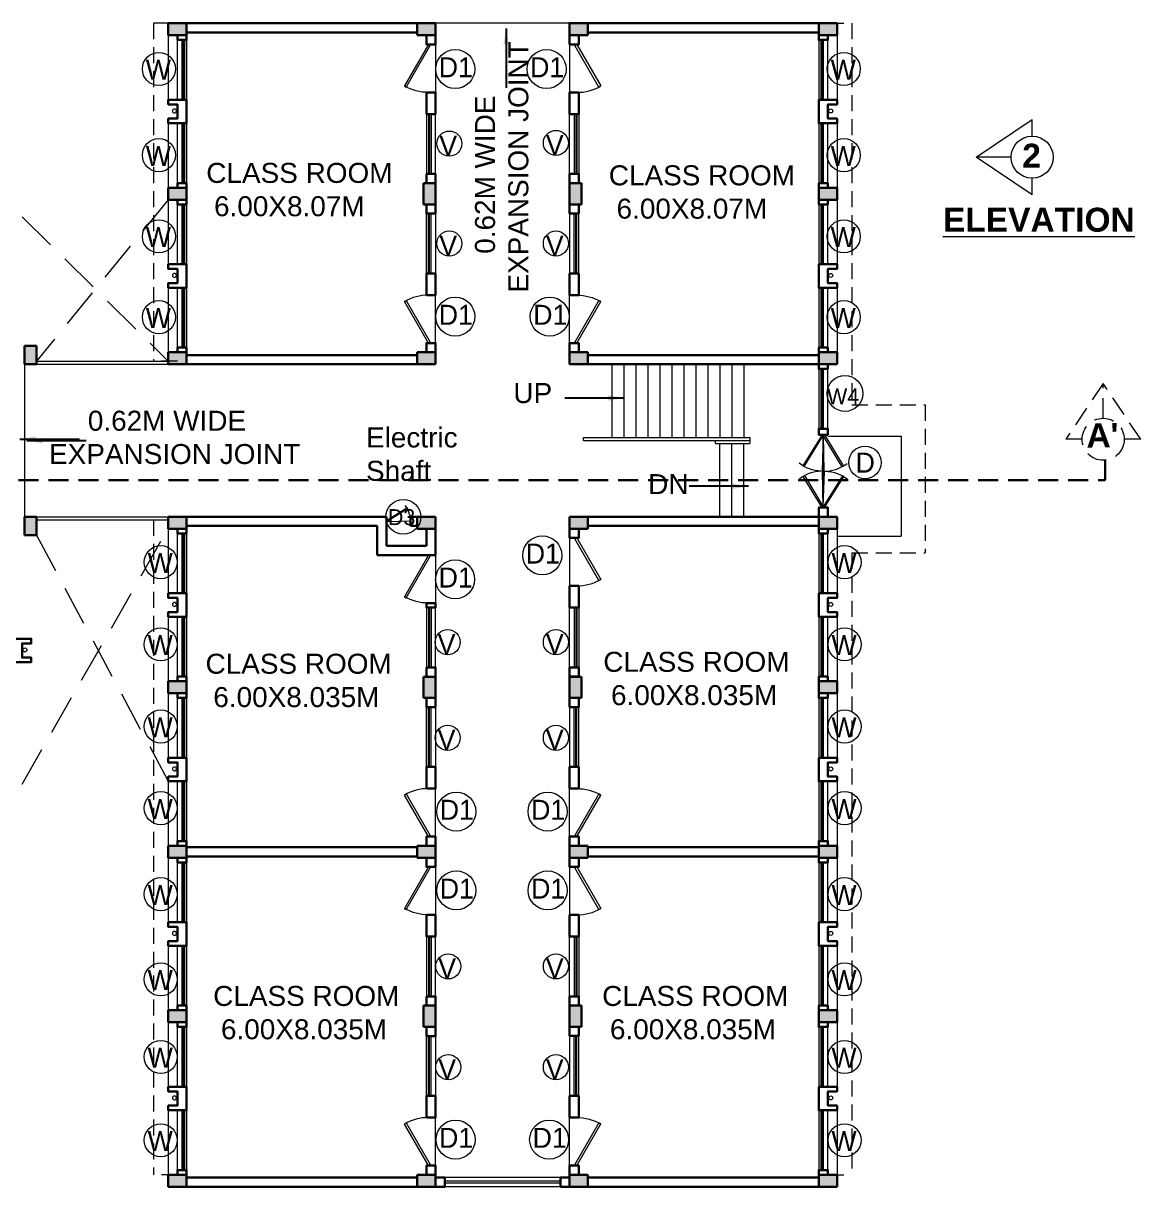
# Model space of a CAD drawing. Header units: millimetres. Extents: x 3614 to 12428, y -844 to 6844.
# Drawn here: x 5449.09 to 5477.04, y -704.4 to -675.29 of the extents above; entities that cross this region are included whole.
import ezdxf

# ---------------------------------------------------------------- set-up
doc = ezdxf.new("R2010")
doc.units = ezdxf.units.MM
doc.header["$LTSCALE"] = 40
doc.header["$MEASUREMENT"] = 0
doc.linetypes.add('DASHED', pattern=[0.75, 0.5, -0.25])
doc.linetypes.add('DASHED2', pattern=[0.375, 0.25, -0.125])
doc.layers.get('0').update_dxf_attribs({"linetype": 'CONTINUOUS', "lineweight": 20})
for name, color, linetype, lineweight in [('CLL LEV.', 15, 'CONTINUOUS', 18), ('Column', 252, 'CONTINUOUS', 30), ('Column Hatch', 253, 'CONTINUOUS', 13), ('Door', 54, 'CONTINUOUS', 18), ('EXPANSION JOINT', 248, 'CONTINUOUS', 20), ('Fixture', 44, 'CONTINUOUS', 15), ('Hidden', 30, 'DASHED', 18), ('Railing', 23, 'CONTINUOUS', 18), ('Section', 72, 'DASHED2', 30), ('Stair', 1, 'CONTINUOUS', 15), ('TEXT', 7, 'CONTINUOUS', 20), ('Ventilator', 6, 'DASHED', 18), ('Wall', 7, 'CONTINUOUS', 30), ('Window', 150, 'CONTINUOUS', 15), ('Window-Wall', 7, 'CONTINUOUS', 18)]:
    doc.layers.add(name, color=color, linetype=linetype, lineweight=lineweight)
doc.styles.add('DIM', font='arial.ttf')
doc.styles.add('L120', font='simplex.shx', dxfattribs={"height": 1})
doc.styles.get("Standard").update_dxf_attribs({"font": 'txt.shx', "height": 0.03937})
doc.styles.add('STYLE9', font='GOTHIC.TTF')
doc.styles.add('Tabrej', font='GOTHIC.TTF')
doc.styles.add('Tabrej.', font='GOTHIC.TTF', dxfattribs={"height": 1})
doc.dimstyles.get("Standard").update_dxf_attribs({"dimtxt": 0.18, "dimasz": 0.18, "dimexe": 0.18, "dimexo": 0.0625, "dimgap": 0.09, "dimtad": 0, "dimtih": 1, "dimtoh": 1, "dimdec": 4, "dimzin": 0, "dimdsep": 46, "dimtxsty": 'Standard', "dimcen": 0.09, "dimadec": 0, "dimazin": 0, "dimtfac": 1, "dimtdec": 4, "dimtofl": 0, "dimtmove": 0, "dimatfit": 3, "dimfxl": 0, "dimtolj": 1, "dimtzin": 0, "dimarcsym": 0})

# ---------------------------------------------------------------- blocks, each defined once
blk = doc.blocks.new('drt')
at = {"layer": 'TEXT', "ltscale": 0.05}
for p, q in [((86.231, 2.02), (87.63, 2.959)), ((87.63, 2.546), (87.63, 2.959)), ((87.104, 2.02), (86.231, 2.02)), ((87.63, 1.082), (86.231, 2.02)), ((87.63, 1.082), (87.63, 1.494))]:
    blk.add_line(p, q, dxfattribs=at)
blk.add_circle((87.63, 2.02), 0.526, dxfattribs=at)
at = {"layer": 'TEXT', "char_height": 0.6, "attachment_point": 1, "style": 'Tabrej.'}
for s, insert in [('{\\fArial|b1|i0|c0|p34;2}', (87.382, 2.358)), ('{\\fArial|b1|i0|c0|p34;\\LELEVATION }', (85.399, 0.756))]:
    blk.add_mtext_dynamic_manual_height_columns(s, width=20.54056, gutter_width=5, heights=[0], dxfattribs=dict(at, insert=insert))
blk = doc.blocks.new('DDDD')
at = {"layer": 'TEXT', "color": 3, "ltscale": 0.2}
blk.add_circle((2085.909, -1030.934), 0.488, dxfattribs=at)
at = {"layer": 'TEXT', "color": 3, "style": 'STYLE9'}
blk.add_text('D1', height=0.5, dxfattribs=at).set_placement((2085.496, -1031.139))
blk = doc.blocks.new('DDDDDDDDDDDDDDDDDDD')
at = {"layer": 'TEXT', "color": 3, "ltscale": 0.2}
blk.add_circle((2116.533, -1078.751), 0.406, dxfattribs=at)
at = {"layer": 'TEXT', "color": 3, "style": 'STYLE9'}
blk.add_text('D', height=0.5, dxfattribs=at).set_placement((2116.297, -1079.006))
blk = doc.blocks.new('COLUMN 546')
at = {"layer": 'Column Hatch'}
h = blk.add_hatch(color=0, dxfattribs=at)
h.dxf.hatch_style = 1
h.paths.add_polyline_path([(0, 0), (0.3, 0), (0.3, 0.46), (0, 0.46)])
at = {"layer": 'Column'}
for p, q in [((0.3, 0.46), (0, 0.46)), ((0, 0.46), (0, 0)), ((0.3, 0), (0.3, 0.46)), ((0, 0), (0.3, 0))]:
    blk.add_line(p, q, dxfattribs=at)
blk = doc.blocks.new('SHAFT2')
at = {"layer": 'Fixture'}
blk.add_circle((0.302, 0.307), 0.05, dxfattribs=at)
at = {"layer": 'Wall'}
blk.add_lwpolyline([(0, 0.585), (0.46, 0.585), (0.46, 0.47), (0.23, 0.47), (0.23, 0.115), (0.46, 0.115), (0.46, 0), (0, 0), (0, 0.585)], dxfattribs=at)
blk = doc.blocks.new('COLM 530')
at = {"layer": 'Column Hatch'}
h = blk.add_hatch(color=0, dxfattribs=at)
h.dxf.hatch_style = 1
h.paths.add_polyline_path([(5443.518, -633.795), (5443.218, -633.795), (5443.218, -634.325), (5443.518, -634.325)])
at = {"layer": 'Column'}
for p, q in [((5443.518, -633.795), (5443.218, -633.795)), ((5443.218, -633.795), (5443.218, -634.325)), ((5443.518, -634.325), (5443.518, -633.795)), ((5443.218, -634.325), (5443.518, -634.325))]:
    blk.add_line(p, q, dxfattribs=at)
blk = doc.blocks.new('Door - Left Hung 36 in.')
at = {"layer": 'Door'}
blk.add_line((0.8, -1.3), (35.9, -1.3), dxfattribs=at)
blk.add_lwpolyline([(0.8, -1.3), (0, 0), (31.2, 18), (31.9, 16.7)], close=True, dxfattribs=at)
blk.add_arc((0, 0), 36, 0, 37.3101, dxfattribs=at)
blk = doc.blocks.new('VENT 2')
at = {"layer": 'Ventilator', "linetype": 'Continuous', "ltscale": 0.02}
for p, q in [((0, 0.182), (1.5, 0.182)), ((0, 0.152), (1.5, 0.152))]:
    blk.add_line(p, q, dxfattribs=at)
at = {"layer": 'Window-Wall'}
for p, q in [((0, 0.23), (1.5, 0.23)), ((0, 0), (0, 0.23)), ((0, 0.115), (1.5, 0.115)), ((1.5, 0), (0, 0)), ((1.5, 0.23), (1.5, 0))]:
    blk.add_line(p, q, dxfattribs=at)
blk = doc.blocks.new('*U18')
for p, q in [((0, 0), (0, -6)), ((40, 0), (40, -6))]:
    blk.add_line(p, q)
blk.add_lwpolyline([(0, 0), (34.64, 20), (35.52, 18.48), (0.87, -1.52)], close=True)
blk.add_arc((0, 0), 40, 0, 30)
blk = doc.blocks.new('DOOR1')
at = {"layer": 'Door'}
blk.add_line((0, 0), (1.2, 0), dxfattribs=at)
at = {"layer": 'Door', "xscale": 0.0300000000000013, "yscale": 0.0300000000000013, "zscale": 0.0300000000000013}
blk.add_blockref('*U18', (0, 0.18), dxfattribs=at)
blk = doc.blocks.new('class 1')
at = {"layer": 'Wall'}
for points in [[(0.23, -0.035), (0, -0.035), (0, -0.265), (0.23, -0.265), (0.23, -0.035)], [(0.23, -1.465), (0, -1.465), (0, -2.005), (0.23, -2.005), (0.23, -1.465)], [(0.23, -3.505), (0, -3.505), (0, -3.735), (0.23, -3.735), (0.23, -3.505)]]:
    blk.add_lwpolyline(points, dxfattribs=at)
at = {"layer": 'Wall', "rotation": 270}
for name, p in [('DOOR1', (0, -0.265)), ('VENT 2', (0, -2.005))]:
    blk.add_blockref(name, p, dxfattribs=at)
blk = doc.blocks.new('WINDOW 1')
at = {"layer": 'CLL LEV.'}
for p, q in [((-0.115, -0.23), (-0.115, -0.46)), ((1.615, -0.23), (1.615, -0.46)), ((-0.115, -0.46), (1.615, -0.46))]:
    blk.add_line(p, q, dxfattribs=at)
at = {"layer": 'Window'}
for p, q in [((0, -0.051), (1.5, -0.051)), ((0, -0.081), (1.5, -0.081))]:
    blk.add_line(p, q, dxfattribs=at)
at = {"layer": 'Window-Wall'}
for p, q in [((0, 0), (1.5, 0)), ((0, -0.23), (0, 0)), ((1.5, 0), (1.5, -0.23)), ((0, -0.115), (1.5, -0.115)), ((1.5, -0.23), (0, -0.23))]:
    blk.add_line(p, q, dxfattribs=at)
blk = doc.blocks.new('shaft dooerr')
at = {"layer": 'TEXT', "color": 3, "ltscale": 0.2}
blk.add_circle((5444.341, -671.654), 0.435, dxfattribs=at)
at = {"layer": 'TEXT', "color": 3, "style": 'STYLE9'}
blk.add_text('D3', height=0.4, dxfattribs=at).set_placement((5443.954, -671.86))
blk = doc.blocks.new('W')
at = {"layer": 'TEXT', "color": 3}
blk.add_circle((2080.863, -1087.688), 0.414, dxfattribs=at)
at = {"layer": 'TEXT', "color": 3, "style": 'STYLE9'}
blk.add_text('W', height=0.5, dxfattribs=at).set_placement((2080.534, -1087.956))
blk = doc.blocks.new('VVV')
at = {"layer": 'TEXT', "color": 3, "ltscale": 0.2}
blk.add_circle((2082.528, -1073.943), 0.314, dxfattribs=at)
at = {"layer": 'TEXT', "color": 3, "style": 'STYLE9'}
blk.add_text('V', height=0.5, dxfattribs=at).set_placement((2082.277, -1074.243))
blk = doc.blocks.new('WINDOW STAIR BSCSBC')
at = {"layer": 'TEXT', "color": 3}
blk.add_circle((5436.649, -684.554), 0.448, dxfattribs=at)
at = {"layer": 'TEXT', "color": 3, "style": 'STYLE9'}
blk.add_text('W4', height=0.4, dxfattribs=at).set_placement((5436.202, -684.822))
blk = doc.blocks.new('BDHVBFH')
at = {"layer": 'Section', "color": 7, "linetype": 'ByBlock', "lineweight": 20, "ltscale": 0.05}
for p, q in [((5432.399, -574.787), (5431.461, -576.186)), ((5432.399, -575.66), (5432.399, -574.787)), ((5433.338, -576.186), (5432.399, -574.787)), ((5431.873, -576.186), (5431.461, -576.186)), ((5433.338, -576.186), (5432.925, -576.186))]:
    blk.add_line(p, q, dxfattribs=at)
blk.add_circle((5432.399, -576.186), 0.526, dxfattribs=at)
blk = doc.blocks.new('SEC AA')
at = {"layer": 'Section', "ltscale": 0.05}
for p, q in [((5509.295, -321.664), (5509.295, -321.164)), ((5428.116, -321.664), (5509.295, -321.664))]:
    blk.add_line(p, q, dxfattribs=at)
at = {"layer": 'Section'}
blk.add_blockref('BDHVBFH', (76.844, 255.545), dxfattribs=at)
at = {"layer": 'Section', "insert": (5508.818, -320.249), "char_height": 0.6, "attachment_point": 1, "rotation": 1.0017, "style": 'Tabrej'}
blk.add_mtext_dynamic_manual_height_columns("{\\fArial|b1|i0|c0|p34;A'}", width=20.54056, gutter_width=5, heights=[0], dxfattribs=at)

msp = doc.modelspace()

# ---------------------------------------------------------------- linework, layer by layer
at = {"layer": 'Door'}
msp.add_line((5469.0987, -687.4075), (5469.0987, -685.5874), dxfattribs=at)
at = {"layer": 'EXPANSION JOINT', "linetype": 'ByBlock', "ltscale": 0.05}
for p, q in [((5462.7537, -675.2925), (5459.4037, -675.2925)), ((5449.1207, -683.8225), (5449.1207, -687.6375))]:
    msp.add_line(p, q, dxfattribs=at)
at = {"layer": 'Hidden', "ltscale": 0.02}
for p, q in [((5452.3437, -675.2925), (5452.3437, -683.7425)), ((5469.2137, -675.2925), (5469.8137, -675.2925)), ((5469.8137, -675.2925), (5469.8137, -684.8375)), ((5452.9437, -683.7425), (5452.3437, -683.7425)), ((5469.8137, -684.8375), (5471.6437, -684.8375)), ((5471.6437, -684.8375), (5471.6437, -688.5375)), ((5452.3437, -687.7175), (5452.3437, -704.0975)), ((5469.8137, -688.5375), (5471.6437, -688.5375)), ((5469.8137, -688.5375), (5469.8137, -704.0975)), ((5452.9437, -704.0975), (5452.3437, -704.0975)), ((5469.2137, -704.0975), (5469.8137, -704.0975))]:
    msp.add_line(p, q, dxfattribs=at)
at = {"layer": 'Hidden', "ltscale": 0.05}
for p, q in [((5452.9437, -675.2925), (5452.3437, -675.2925)), ((5452.1137, -687.7175), (5452.6051, -687.7175))]:
    msp.add_line(p, q, dxfattribs=at)
at = {"layer": 'Railing', "linetype": 'ByBlock', "ltscale": 0.05}
for p, q in [((5449.4207, -683.7425), (5452.7137, -683.7425)), ((5449.4207, -683.8225), (5452.7137, -683.8225)), ((5463.0987, -685.6525), (5467.2637, -685.6525)), ((5463.0987, -685.7275), (5463.0987, -685.6525)), ((5467.2637, -685.6525), (5467.2637, -685.7275)), ((5463.0987, -685.7275), (5467.2637, -685.7275)), ((5466.3987, -685.8075), (5466.3987, -685.7325)), ((5466.3987, -685.7325), (5467.2637, -685.7325)), ((5466.3987, -685.8075), (5467.2637, -685.8075)), ((5467.2637, -685.7325), (5467.2637, -685.8075)), ((5449.4207, -687.6375), (5452.7137, -687.6375)), ((5449.4207, -687.7175), (5452.7137, -687.7175))]:
    msp.add_line(p, q, dxfattribs=at)
at = {"layer": 'Stair', "ltscale": 0.05}
for p, q in [((5463.8137, -683.8225), (5463.8137, -685.6525)), ((5464.1137, -683.8225), (5464.1137, -685.6525)), ((5464.4137, -683.8225), (5464.4137, -685.6525)), ((5464.7137, -683.8225), (5464.7137, -685.6525)), ((5465.0137, -683.8225), (5465.0137, -685.6525)), ((5465.3137, -683.8225), (5465.3137, -685.6525)), ((5465.6137, -683.8225), (5465.6137, -685.6525)), ((5465.9137, -683.8225), (5465.9137, -685.6525)), ((5466.2137, -683.8225), (5466.2137, -685.6525)), ((5466.5137, -683.8225), (5466.5137, -685.6525)), ((5466.8137, -683.8225), (5466.8137, -685.6525)), ((5467.1137, -683.8225), (5467.1137, -685.6525)), ((5469.2137, -685.6215), (5471.0437, -685.6215)), ((5471.0437, -685.6215), (5471.0437, -688.1215)), ((5466.5137, -687.6375), (5466.5137, -685.8075)), ((5466.8137, -687.6375), (5466.8137, -685.8075)), ((5467.1137, -687.6375), (5467.1137, -685.8075)), ((5469.4437, -688.1215), (5471.0437, -688.1215))]:
    msp.add_line(p, q, dxfattribs=at)
at = {"layer": 'Wall'}
for p, q in [((5458.9437, -675.2925), (5453.1737, -675.2925)), ((5458.9437, -675.5225), (5453.1737, -675.5225)), ((5463.2137, -675.2925), (5468.9837, -675.2925)), ((5463.2137, -675.5225), (5468.9837, -675.5225)), ((5458.9437, -683.5925), (5453.1737, -683.5925)), ((5463.2137, -683.5925), (5468.9837, -683.5925)), ((5458.9437, -683.8225), (5453.1737, -683.8225)), ((5463.2137, -683.8225), (5468.9837, -683.8225)), ((5457.8976, -687.6375), (5453.1737, -687.6375)), ((5457.8287, -687.6375), (5458.1737, -687.6375)), ((5458.1737, -688.3675), (5458.1737, -687.6375)), ((5458.7737, -687.6375), (5458.7736, -687.8674)), ((5458.7737, -687.6375), (5458.9437, -687.6375)), ((5463.2137, -687.6375), (5468.9837, -687.6375)), ((5457.9437, -687.8675), (5453.1737, -687.8675)), ((5457.9437, -688.5975), (5457.9437, -687.8675)), ((5458.7736, -687.8674), (5458.9437, -687.8675)), ((5459.1737, -687.9375), (5459.1737, -688.3675)), ((5459.4037, -688.5975), (5459.4037, -687.9375)), ((5463.2137, -687.8675), (5468.9837, -687.8675)), ((5457.9437, -688.5975), (5459.1737, -688.5975)), ((5458.1737, -688.3675), (5459.1737, -688.3675)), ((5459.1737, -688.5975), (5459.4037, -688.5975)), ((5458.9437, -695.9025), (5453.1737, -695.9025)), ((5458.9437, -696.1325), (5453.1737, -696.1325)), ((5463.2137, -695.9025), (5468.9837, -695.9025)), ((5463.2137, -696.1325), (5468.9837, -696.1325)), ((5458.9437, -704.1675), (5453.1737, -704.1675)), ((5463.2137, -704.1675), (5468.9837, -704.1675)), ((5458.9437, -704.3975), (5453.1737, -704.3975)), ((5463.2137, -704.3975), (5468.9837, -704.3975))]:
    msp.add_line(p, q, dxfattribs=at)
for points in [[(5452.9437, -675.5925), (5452.9437, -675.7075), (5453.1737, -675.7075), (5453.1737, -675.5925), (5452.9437, -675.5925)], [(5452.9437, -675.7075), (5452.9437, -675.5925), (5453.1737, -675.5925), (5453.1737, -675.7075), (5452.9437, -675.7075)], [(5469.2137, -675.5925), (5469.2137, -675.7075), (5468.9837, -675.7075), (5468.9837, -675.5925), (5469.2137, -675.5925)], [(5469.2137, -675.7075), (5469.2137, -675.5925), (5468.9837, -675.5925), (5468.9837, -675.7075), (5469.2137, -675.7075)], [(5452.9437, -679.4075), (5452.9437, -679.2925), (5453.1737, -679.2925), (5453.1737, -679.4075), (5452.9437, -679.4075)], [(5469.2137, -679.4075), (5469.2137, -679.2925), (5468.9837, -679.2925), (5468.9837, -679.4075), (5469.2137, -679.4075)], [(5452.9437, -679.7075), (5452.9437, -679.8225), (5453.1737, -679.8225), (5453.1737, -679.7075), (5452.9437, -679.7075)], [(5452.9437, -679.8225), (5452.9437, -679.7075), (5453.1737, -679.7075), (5453.1737, -679.8225), (5452.9437, -679.8225)], [(5469.2137, -679.7075), (5469.2137, -679.8225), (5468.9837, -679.8225), (5468.9837, -679.7075), (5469.2137, -679.7075)], [(5469.2137, -679.8225), (5469.2137, -679.7075), (5468.9837, -679.7075), (5468.9837, -679.8225), (5469.2137, -679.8225)], [(5452.9437, -683.5225), (5452.9437, -683.4075), (5453.1737, -683.4075), (5453.1737, -683.5225), (5452.9437, -683.5225)], [(5469.2137, -683.5225), (5469.2137, -683.4075), (5468.9837, -683.4075), (5468.9837, -683.5225), (5469.2137, -683.5225)], [(5469.2137, -683.9375), (5469.2137, -683.8225), (5468.9837, -683.8225), (5468.9837, -683.9375), (5469.2137, -683.9375)], [(5469.2137, -685.5874), (5469.2137, -685.4375), (5468.9837, -685.4375), (5468.9837, -685.5874), (5469.2137, -685.5874)], [(5469.2137, -687.6375), (5469.2137, -687.4075), (5468.9837, -687.4075), (5468.9837, -687.6375), (5469.2137, -687.6375)], [(5452.9437, -687.9375), (5452.9437, -688.0525), (5453.1737, -688.0525), (5453.1737, -687.9375), (5452.9437, -687.9375)], [(5452.9437, -688.0525), (5452.9437, -687.9375), (5453.1737, -687.9375), (5453.1737, -688.0525), (5452.9437, -688.0525)], [(5469.2137, -687.9375), (5469.2137, -688.0525), (5468.9837, -688.0525), (5468.9837, -687.9375), (5469.2137, -687.9375)], [(5469.2137, -688.0525), (5469.2137, -687.9375), (5468.9837, -687.9375), (5468.9837, -688.0525), (5469.2137, -688.0525)], [(5459.1737, -689.7975), (5459.4037, -689.7975), (5459.4037, -689.9083), (5459.1737, -689.9083), (5459.1737, -689.7975)], [(5459.1737, -691.4083), (5459.4037, -691.4083), (5459.4037, -691.6383), (5459.1737, -691.6383), (5459.1737, -691.4083)], [(5452.9437, -691.7525), (5452.9437, -691.6375), (5453.1737, -691.6375), (5453.1737, -691.7525), (5452.9437, -691.7525)], [(5469.2137, -691.7525), (5469.2137, -691.6375), (5468.9837, -691.6375), (5468.9837, -691.7525), (5469.2137, -691.7525)], [(5452.9437, -692.0525), (5452.9437, -692.1675), (5453.1737, -692.1675), (5453.1737, -692.0525), (5452.9437, -692.0525)], [(5452.9437, -692.1675), (5452.9437, -692.0525), (5453.1737, -692.0525), (5453.1737, -692.1675), (5452.9437, -692.1675)], [(5469.2137, -692.0525), (5469.2137, -692.1675), (5468.9837, -692.1675), (5468.9837, -692.0525), (5469.2137, -692.0525)], [(5469.2137, -692.1675), (5469.2137, -692.0525), (5468.9837, -692.0525), (5468.9837, -692.1675), (5469.2137, -692.1675)], [(5452.9437, -695.8675), (5452.9437, -695.7525), (5453.1737, -695.7525), (5453.1737, -695.8675), (5452.9437, -695.8675)], [(5469.2137, -695.8675), (5469.2137, -695.7525), (5468.9837, -695.7525), (5468.9837, -695.8675), (5469.2137, -695.8675)], [(5452.9437, -696.1675), (5452.9437, -696.2825), (5453.1737, -696.2825), (5453.1737, -696.1675), (5452.9437, -696.1675)], [(5452.9437, -696.2825), (5452.9437, -696.1675), (5453.1737, -696.1675), (5453.1737, -696.2825), (5452.9437, -696.2825)], [(5469.2137, -696.1675), (5469.2137, -696.2825), (5468.9837, -696.2825), (5468.9837, -696.1675), (5469.2137, -696.1675)], [(5469.2137, -696.2825), (5469.2137, -696.1675), (5468.9837, -696.1675), (5468.9837, -696.2825), (5469.2137, -696.2825)], [(5452.9437, -699.9825), (5452.9437, -699.8675), (5453.1737, -699.8675), (5453.1737, -699.9825), (5452.9437, -699.9825)], [(5469.2137, -699.9825), (5469.2137, -699.8675), (5468.9837, -699.8675), (5468.9837, -699.9825), (5469.2137, -699.9825)], [(5452.9437, -700.2825), (5452.9437, -700.3975), (5453.1737, -700.3975), (5453.1737, -700.2825), (5452.9437, -700.2825)], [(5452.9437, -700.3975), (5452.9437, -700.2825), (5453.1737, -700.2825), (5453.1737, -700.3975), (5452.9437, -700.3975)], [(5469.2137, -700.2825), (5469.2137, -700.3975), (5468.9837, -700.3975), (5468.9837, -700.2825), (5469.2137, -700.2825)], [(5469.2137, -700.3975), (5469.2137, -700.2825), (5468.9837, -700.2825), (5468.9837, -700.3975), (5469.2137, -700.3975)], [(5452.9437, -704.0975), (5452.9437, -703.9825), (5453.1737, -703.9825), (5453.1737, -704.0975), (5452.9437, -704.0975)], [(5469.2137, -704.0975), (5469.2137, -703.9825), (5468.9837, -703.9825), (5468.9837, -704.0975), (5469.2137, -704.0975)], [(5459.4037, -704.3975), (5459.4037, -704.1675), (5459.6337, -704.1675), (5459.6337, -704.3975), (5459.4037, -704.3975)], [(5462.5237, -704.3975), (5462.5237, -704.1675), (5462.7537, -704.1675), (5462.7537, -704.3975), (5462.5237, -704.3975)]]:
    msp.add_lwpolyline(points, dxfattribs=at)
at = {"layer": 'Window'}
for p, q in [((5469.0347, -683.9375), (5469.0347, -685.4375)), ((5469.0647, -683.9375), (5469.0647, -685.4375))]:
    msp.add_line(p, q, dxfattribs=at)
at = {"layer": 'Window', "linetype": 'ByBlock', "ltscale": 0.05}
for p, q in [((5462.5237, -704.2575), (5459.6337, -704.2575)), ((5462.5237, -704.3075), (5459.6337, -704.3075))]:
    msp.add_line(p, q, dxfattribs=at)
at = {"layer": 'Window-Wall', "linetype": 'DASHED', "ltscale": 0.05}
for p, q in [((5452.7137, -679.7075), (5449.4207, -683.7425)), ((5449.0587, -680.1325), (5452.7137, -683.7425)), ((5449.0587, -694.3275), (5452.7137, -687.9375)), ((5449.4207, -688.0975), (5452.7137, -694.2525))]:
    msp.add_line(p, q, dxfattribs=at)
at = {"layer": 'Window-Wall'}
for p, q in [((5468.9837, -683.9375), (5468.9837, -685.4375)), ((5469.2137, -683.9375), (5468.9837, -683.9375)), ((5469.0987, -683.9375), (5469.0987, -685.4375)), ((5469.2137, -685.4375), (5469.2137, -683.9375)), ((5468.9837, -685.4375), (5469.2137, -685.4375))]:
    msp.add_line(p, q, dxfattribs=at)
at = {"layer": 'Window-Wall', "linetype": 'ByBlock', "ltscale": 0.05}
for p, q in [((5462.5237, -704.1675), (5459.6337, -704.1675)), ((5462.5237, -704.3975), (5459.6337, -704.3975))]:
    msp.add_line(p, q, dxfattribs=at)

# ---------------------------------------------------------------- block references
at = {"color": 7, "extrusion": (0, 0, -1), "xscale": -1, "zscale": -1, "rotation": 270}
for p in [(-5453.1737, -675.5925), (-5459.4037, -675.5925), (-5453.1737, -679.7075), (-5453.1737, -683.8225), (-5459.4037, -683.8225), (-5453.1737, -687.9375), (-5459.4037, -687.9375), (-5453.1737, -692.0525), (-5453.1737, -696.1675), (-5459.4037, -696.1675), (-5453.1737, -700.2825), (-5453.1737, -704.3975), (-5459.4037, -704.3975)]:
    msp.add_blockref('COLUMN 546', p, dxfattribs=at)
at = {"color": 7, "extrusion": (0, 0, -1), "zscale": -1}
for p, rotation in [((-5462.7537, -675.5925), 90.00000000000001), ((-5468.9837, -675.5925), 90.00000000000001), ((-5468.9837, -679.7075), 90.00000000000001), ((-5462.7537, -683.8225), 90.00000000000001), ((-5468.9837, -683.8225), 90.00000000000001), ((-5449.1207, -687.6375), 180), ((-5462.7537, -687.9375), 90.00000000000001), ((-5468.9837, -687.9375), 90.00000000000001), ((-5468.9837, -692.0525), 90.00000000000001), ((-5462.7537, -696.1675), 90.00000000000001), ((-5468.9837, -696.1675), 90.00000000000001), ((-5468.9837, -700.2825), 90.00000000000001), ((-5462.7537, -704.3975), 90.00000000000001), ((-5468.9837, -704.3975), 90.00000000000001)]:
    msp.add_blockref('COLUMN 546', p, dxfattribs=dict(at, rotation=rotation))
at = {"linetype": 'ByBlock', "xscale": -1}
for name, p in [('class 1', (5459.4037, -675.5575)), ('SHAFT2', (5453.1737, -677.7925)), ('SHAFT2', (5453.1737, -681.9075)), ('SHAFT2', (5453.1737, -690.1375)), ('SHAFT2', (5453.1737, -694.2525)), ('class 1', (5459.4037, -696.1325)), ('SHAFT2', (5453.1737, -698.3675)), ('SHAFT2', (5453.1737, -702.4825))]:
    msp.add_blockref(name, p, dxfattribs=at)
at = {"linetype": 'ByBlock'}
for p in [(5462.7537, -675.5575), (5462.7537, -687.9025), (5462.7537, -696.1325)]:
    msp.add_blockref('class 1', p, dxfattribs=at)
at = {"linetype": 'ByBlock', "extrusion": (0, 0, -1), "xscale": -1, "zscale": -1}
for p in [(-5468.9837, -677.7925), (-5468.9837, -681.9075), (-5468.9837, -690.1375), (-5448.8287, -691.275), (-5468.9837, -694.2525), (-5468.9837, -698.3675), (-5468.9837, -702.4825)]:
    msp.add_blockref('SHAFT2', p, dxfattribs=at)
at = {"xscale": -1}
for p in [(10902.6215, -45.4976), (10906.2715, -45.4976), (10902.6215, -57.8434), (10906.2715, -57.8434), (10902.6215, -66.0726), (10906.2715, -66.0726)]:
    msp.add_blockref('COLM 530', p, dxfattribs=at)
at = {"linetype": 'ByBlock', "rotation": 180}
for p in [(5459.4037, -683.5575), (5459.4037, -695.9025), (5459.4037, -704.1325)]:
    msp.add_blockref('class 1', p, dxfattribs=at)
at = {"linetype": 'ByBlock', "xscale": -1, "rotation": 180}
for p in [(5462.7537, -683.5575), (5462.7537, -695.9025), (5462.7537, -704.1317)]:
    msp.add_blockref('class 1', p, dxfattribs=at)
at = {"color": 7, "extrusion": (0, 0, -1), "zscale": -1}
msp.add_blockref('COLUMN 546', (-5449.4207, -683.8225), dxfattribs=at)
at = {"layer": 'CLL LEV.', "extrusion": (0, 0, -1), "xscale": -1, "zscale": -1, "rotation": 90}
for p in [(-5453.1737, -675.7075), (-5453.1737, -677.7925), (-5453.1737, -679.8225), (-5453.1737, -681.9075), (-5453.1737, -688.0525), (-5453.1737, -690.1375), (-5453.1737, -692.1675), (-5453.1737, -694.2525), (-5453.1737, -696.2825), (-5453.1737, -698.3675), (-5453.1737, -700.3975), (-5453.1737, -702.4825)]:
    msp.add_blockref('WINDOW 1', p, dxfattribs=at)
at = {"layer": 'CLL LEV.', "xscale": -1, "rotation": 90}
for p in [(5468.9837, -675.7075), (5468.9837, -677.7925), (5468.9837, -679.8225), (5468.9837, -681.9075), (5468.9837, -688.0525), (5468.9837, -690.1375), (5468.9837, -692.1675), (5468.9837, -694.2525), (5468.9837, -696.2825), (5468.9837, -698.3675), (5468.9837, -700.3975), (5468.9837, -702.4825)]:
    msp.add_blockref('WINDOW 1', p, dxfattribs=at)
at = {"layer": 'Door', "extrusion": (0, 0, -1)}
for p, xscale, yscale, zscale, rotation in [((-5469.0664, -685.5877), 0.0252777777711346, 0.0252777777711346, -0.0252777777711346, 271.6719586428226), ((-5469.1311, -687.4077), 0.02527777777113459, 0.02527777777113459, -0.0252777777711346, 91.6719586420574), ((-5458.1737, -687.7312), -0.0166737001802426, 0.0166737001802426, -0.0166737001802426, 358.3280413571772)]:
    msp.add_blockref('Door - Left Hung 36 in.', p, dxfattribs=dict(at, xscale=xscale, yscale=yscale, zscale=zscale, rotation=rotation))
at = {"layer": 'Door', "xscale": 0.0252777777711346, "yscale": 0.0252777777711346, "zscale": 0.0252777777711346}
for p, rotation in [((5469.1312, -685.5881), 271.0643781177837), ((5469.0663, -687.4073), 91.0643781185487)]:
    msp.add_blockref('Door - Left Hung 36 in.', p, dxfattribs=dict(at, rotation=rotation))
at = {"layer": 'Section'}
msp.add_blockref('SEC AA', (-33.1441, -365.0584), dxfattribs=at)
at = {"layer": 'TEXT'}
for name, p in [('W', (3371.6188, 411.2526)), ('DDDD', (3373.9845, 354.4958)), ('DDDD', (3376.2693, 354.4958)), ('W', (3388.748, 411.2526)), ('VVV', (3377.2176, 395.6398)), ('VVV', (3379.8827, 395.6575)), ('W', (3371.6188, 409.0968)), ('W', (3388.748, 409.0968)), ('W', (3371.6188, 407.0645)), ('W', (3388.748, 407.0645)), ('VVV', (3377.2176, 393.1402)), ('VVV', (3379.8827, 393.1402)), ('DDDD', (3373.9845, 348.3034)), ('DDDD', (3376.3477, 348.3034)), ('W', (3371.6188, 405.0436)), ('W', (3388.748, 405.0436)), ('WINDOW STAIR BSCSBC', (32.9919, 0)), ('DDDDDDDDDDDDDDDDDDD', (3353.609, 392.4722)), ('shaft dooerr', (14.2545, -15.9872)), ('DDDD', (3376.1617, 342.3308)), ('W', (3371.6648, 398.9155)), ('W', (3388.7677, 398.9155)), ('DDDD', (3373.982, 341.7307)), ('W', (3371.6648, 396.8588)), ('VVV', (3377.1759, 383.1691)), ('VVV', (3379.8827, 383.1691)), ('W', (3388.7677, 396.8588)), ('W', (3371.6648, 394.8033)), ('W', (3388.7677, 394.8033)), ('VVV', (3377.1759, 380.7756)), ('VVV', (3379.8827, 380.7756)), ('W', (3371.6648, 392.761)), ('DDDD', (3374.0101, 335.9214)), ('DDDD', (3376.2949, 335.9214)), ('W', (3388.7677, 392.761)), ('W', (3371.6648, 390.6091)), ('DDDD', (3374.0101, 333.9493)), ('DDDD', (3376.2949, 333.9493)), ('W', (3388.7677, 390.6091)), ('W', (3371.6648, 388.4764)), ('VVV', (3377.1904, 375.057)), ('VVV', (3379.8827, 375.057)), ('W', (3388.7677, 388.4764)), ('W', (3371.6648, 386.5364)), ('W', (3388.7677, 386.5364)), ('VVV', (3377.1904, 372.5359)), ('VVV', (3379.8827, 372.5359)), ('W', (3371.6648, 384.4532)), ('DDDD', (3376.333, 327.7146)), ('W', (3388.7677, 384.4532))]:
    msp.add_blockref(name, p, dxfattribs=at)
at = {"layer": 'TEXT', "color": 3}
msp.add_blockref('DDDD', (3373.9928, 327.7146), dxfattribs=at)
at = {"layer": 'Wall'}
msp.add_blockref('drt', (5386.6926, -680.6628), dxfattribs=at)
at = {"layer": 'Wall', "xscale": -1, "rotation": 90}
for name, p in [('DOOR1', (5459.4037, -688.5975)), ('VENT 2', (5459.4037, -689.9083))]:
    msp.add_blockref(name, p, dxfattribs=at)

# ---------------------------------------------------------------- texts
at = {"layer": 'TEXT', "insert": (5460.3878, -682.0292), "char_height": 0.5, "attachment_point": 1, "rotation": 90, "style": 'DIM'}
msp.add_mtext_dynamic_manual_height_columns('{\\fArial|b0|i0|c0|p34;     0.62M WIDE \\PEXPANSION JOINT}', width=19.989683, gutter_width=5, heights=[0], dxfattribs=at)
at = {"layer": 'TEXT', "char_height": 0.5, "attachment_point": 1, "style": 'DIM'}
for s, width, insert in [('{\\fArial|b0|i0|c0|p34;CLASS ROOM\\P 6.00X8.07M}', 19.989683, (5453.6667, -678.7859)), ('{\\fArial|b0|i0|c0|p34;CLASS ROOM\\P 6.00X8.07M}', 19.989683, (5463.7342, -678.8462)), ('{\\fArial|b0|i0|c0|p34;UP}', 1.50962, (5461.3482, -684.2934)), ('{\\fArial|b0|i0|c0|p34;     0.62M WIDE \\PEXPANSION JOINT}', 19.989683, (5449.7342, -684.9848)), ('{\\fArial|b0|i0|c0|p34;Electric \\PShaft}', 19.989683, (5457.6622, -685.4042)), ('{\\fArial|b0|i0|c0|p34;DN}', 1.50962, (5464.7195, -686.5706)), ('{\\fArial|b0|i0|c0|p34;CLASS ROOM\\P 6.00X8.035M}', 19.989683, (5453.6483, -691.0644)), ('{\\fArial|b0|i0|c0|p34;CLASS ROOM\\P 6.00X8.035M}', 19.989683, (5463.5963, -691.0166)), ('{\\fArial|b0|i0|c0|p34;CLASS ROOM\\P 6.00X8.035M}', 19.989683, (5453.8399, -699.3749)), ('{\\fArial|b0|i0|c0|p34;CLASS ROOM\\P 6.00X8.035M}', 19.989683, (5463.5683, -699.3749))]:
    msp.add_mtext_dynamic_manual_height_columns(s, width=width, gutter_width=5, heights=[0], dxfattribs=dict(at, insert=insert))

# ---------------------------------------------------------------- leaders
at = {"layer": 'TEXT'}
for points in [[(5461.1646, -675.4196), (5461.1646, -676.904)], [(5464.1164, -684.6675), (5462.632, -684.6675)], [(5449.0075, -685.6941), (5450.4919, -685.6941)], [(5449.1781, -685.7335), (5450.6625, -685.7335)], [(5467.2312, -686.8751), (5465.7468, -686.8751)]]:
    msp.add_leader(points, dimstyle='Standard', override={"dimscale": 40, "dimasz": 0.01, "dimgap": 0.09, "dimtad": 0, "dimpost": "'", "dimtxsty": 'L120', "dimarcsym": 1}, dxfattribs=at)

doc.saveas('drawing.dxf')
